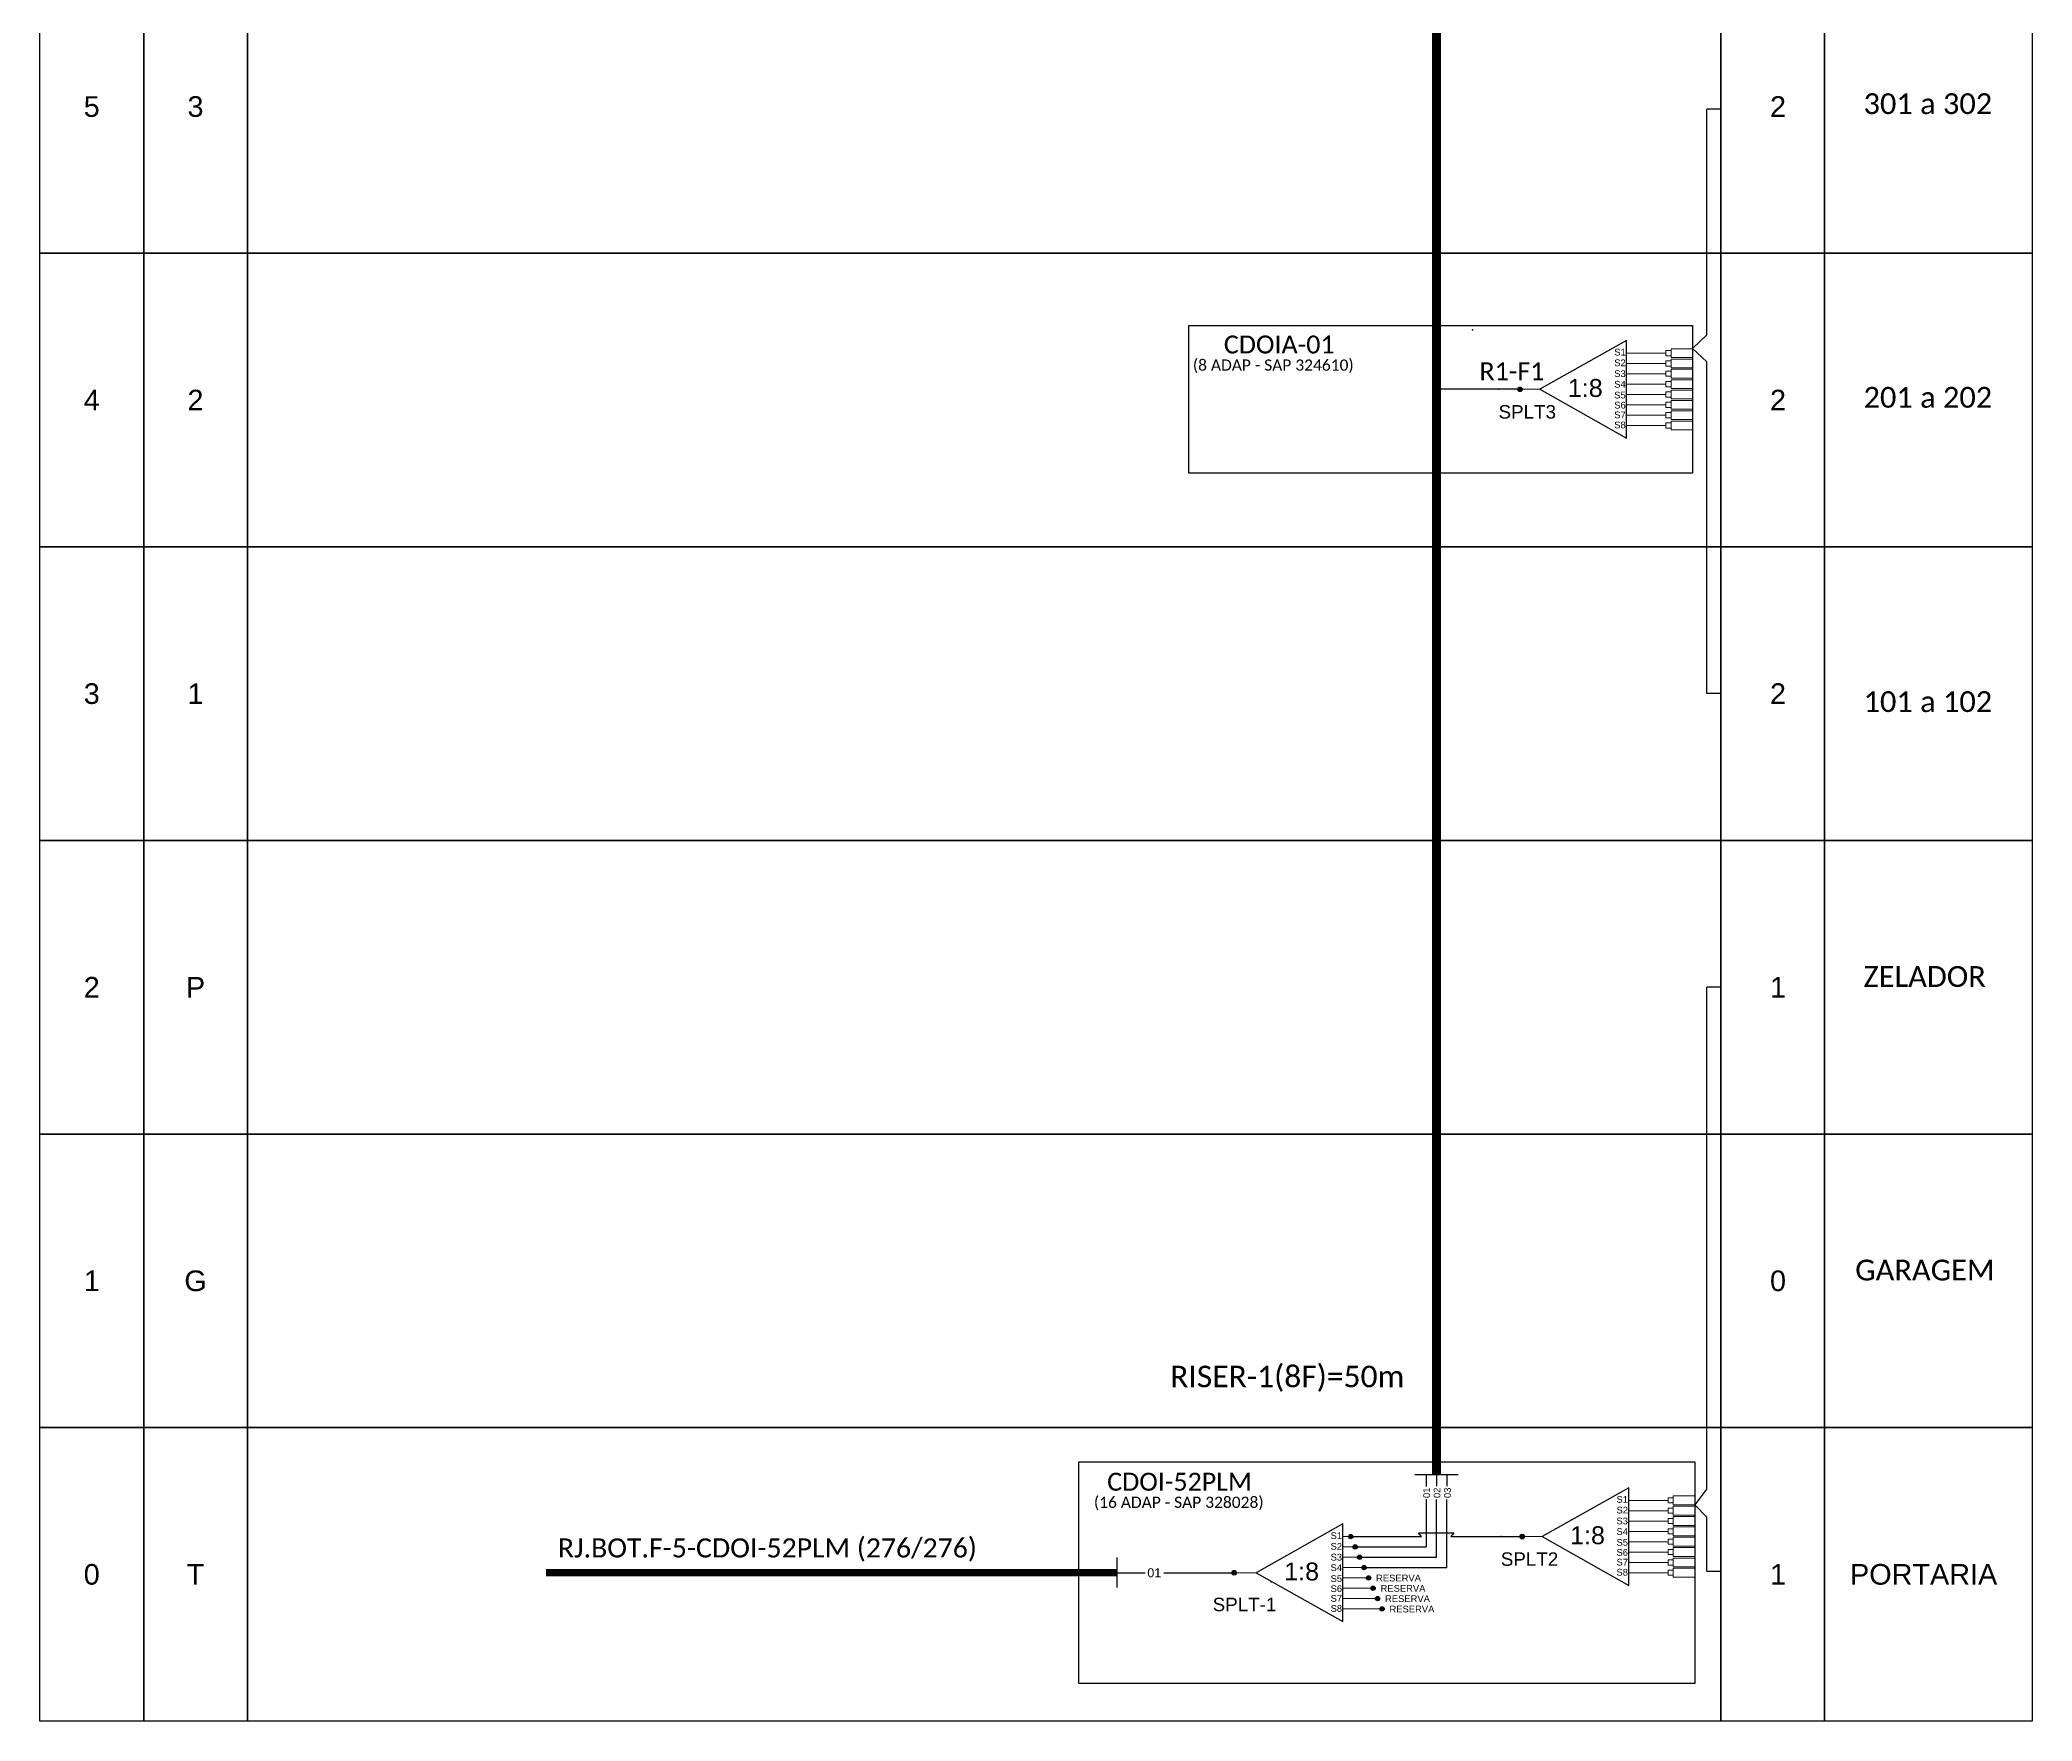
# Model space of a CAD drawing. Header units: millimetres. Extents: x 891 to 2640, y 408 to 1002.
# Drawn here: x 2250.7 to 2472.9, y 532.7 to 720.2 of the extents above; entities that cross this region are included whole.
import ezdxf
from ezdxf.enums import TextEntityAlignment as Align

# ---------------------------------------------------------------- set-up
doc = ezdxf.new("R2010")
doc.units = ezdxf.units.MM
doc.styles.add('ARIAL', font='arial.ttf')
doc.styles.add('WMF-Calibri0', font='calibri.ttf')
doc.linetypes.add('RESERVA', pattern='A,0.5,-0.15,["RESERVA",Standard,S=0.18,R=0,X=0,Y=-0.1],-1.3', length=1.95)

# ---------------------------------------------------------------- blocks, each defined once
blk = doc.blocks.new('SPLT_1-8_SC-APC')
at = {"color": 1}
blk.add_lwpolyline([(-7.37, -2.1), (-17.04, -7.55), (-7.37, -13), (-7.37, -2.1)], dxfattribs=at)
at = {"color": 3, "lineweight": 0}
for points in [[(-2.99, -3.51), (-7.37, -3.51)], [(-2.41, -3.02), (-2.41, -4)], [(-2.41, -3.02), (0, -3.02)], [(-2.41, -4), (0, -4)], [(-2.41, -4.17), (-2.41, -5.16)], [(-2.41, -4.17), (0, -4.17)], [(-7.37, -4.66), (-2.99, -4.66)], [(-7.37, -5.82), (-2.99, -5.82)], [(-2.41, -5.16), (0, -5.16)], [(-2.41, -5.32), (-2.41, -6.31)], [(-2.41, -5.32), (0, -5.32)], [(-2.41, -6.31), (0, -6.31)], [(-2.41, -6.48), (-2.41, -7.46)], [(-2.41, -6.48), (0, -6.48)], [(-7.37, -6.97), (-2.99, -6.97)], [(-7.37, -8.12), (-2.99, -8.12)], [(-2.41, -7.46), (0, -7.46)], [(-2.41, -7.63), (-2.41, -8.62)], [(-2.41, -7.63), (0, -7.63)], [(-2.41, -8.62), (0, -8.62)], [(-2.41, -8.78), (-2.41, -9.77)], [(-2.41, -8.78), (0, -8.78)], [(-7.37, -9.28), (-2.99, -9.28)], [(-7.37, -10.43), (-2.99, -10.43)], [(-2.41, -9.77), (0, -9.77)], [(-2.41, -9.94), (-2.41, -10.92)], [(-2.41, -9.94), (0, -9.94)], [(-2.41, -10.92), (0, -10.92)], [(-2.41, -11.09), (-2.41, -12.08)], [(-2.41, -11.09), (0, -11.09)], [(-7.37, -11.58), (-2.99, -11.58)], [(-2.41, -12.08), (0, -12.08)]]:
    blk.add_lwpolyline(points, dxfattribs=at)
for points in [[(-2.99, -3.22), (-2.41, -3.22), (-2.41, -3.8), (-2.99, -3.8)], [(-2.99, -4.38), (-2.41, -4.38), (-2.41, -4.95), (-2.99, -4.95)], [(-2.99, -5.53), (-2.41, -5.53), (-2.41, -6.1), (-2.99, -6.1)], [(-2.99, -6.68), (-2.41, -6.68), (-2.41, -7.26), (-2.99, -7.26)], [(-2.99, -7.84), (-2.41, -7.84), (-2.41, -8.41), (-2.99, -8.41)], [(-2.99, -8.99), (-2.41, -8.99), (-2.41, -9.56), (-2.99, -9.56)], [(-2.99, -10.14), (-2.41, -10.14), (-2.41, -10.72), (-2.99, -10.72)], [(-2.99, -11.3), (-2.41, -11.3), (-2.41, -11.87), (-2.99, -11.87)]]:
    blk.add_lwpolyline(points, close=True, dxfattribs=at)
at = {"color": 1, "lineweight": 0}
blk.add_lwpolyline([(-17.04, -7.55), (-19.26, -7.55)], dxfattribs=at)
at = {"color": 1, "style": 'ARIAL'}
for s, height, p in [('S1', 0.75, (-8.74, -3.78)), ('S2', 0.75, (-8.74, -4.97)), ('1:8', 2, (-13.91, -8.4)), ('S3', 0.75, (-8.74, -6.18)), ('S4', 0.75, (-8.74, -7.36)), ('S5', 0.75, (-8.74, -8.57)), ('S6', 0.75, (-8.74, -9.69)), ('S7', 0.75, (-8.74, -10.78)), ('S8', 0.75, (-8.74, -11.9))]:
    blk.add_text(s, height=height, dxfattribs=at).set_placement(p)
blk = doc.blocks.new('SPLITTER_')
blk.add_point((0, 0))
at = {"style": 'ARIAL', "flags": 4}
blk.add_attdef('SPLT', (0, -3.26), '', height=1.5, dxfattribs=at)
blk = doc.blocks.new('A$C415C251F')
at = {"color": 3}
blk.add_point((0, 0), dxfattribs=at)
blk = doc.blocks.new('LEG_CDOIA8_C-SPLT_DIR')
at = {"color": 3}
blk.add_blockref('A$C415C251F', (0, 0), dxfattribs=at)
at = {"color": 1, "style": 'WMF-Calibri0', "flags": 4}
blk.add_attdef('CDO', (-26.84, -2.61), '', height=2, dxfattribs=at)
blk.add_attdef('MODELO', text='', height=1.5, dxfattribs=at).set_placement((-22.23, -4.54), align=Align.CENTER)
at = {"style": 'ARIAL', "flags": 4}
blk.add_attdef('SPLITAGEM', text='', height=1.5, dxfattribs=at).set_placement((-18.36, -12.59), align=Align.CENTER)

msp = doc.modelspace()

# ---------------------------------------------------------------- hatches: boundary and pattern name
h = msp.add_hatch(color=3)
h.dxf.hatch_style = 1
edge = h.paths.add_edge_path()
edge.add_arc((2415.77, 681.26), 0.256, 0, 360)
h = msp.add_hatch(color=3)
h.dxf.hatch_style = 1
edge = h.paths.add_edge_path()
edge.add_arc((2396.9, 553.3), 0.242, 0, 360)
h = msp.add_hatch(color=3)
h.dxf.hatch_style = 1
edge = h.paths.add_edge_path()
edge.add_arc((2416.02, 553.3), 0.256, 0, 360)
h = msp.add_hatch(color=3)
h.dxf.hatch_style = 1
edge = h.paths.add_edge_path()
edge.add_arc((2397.4, 552.15), 0.242, 0, 360)
h = msp.add_hatch(color=3)
h.dxf.hatch_style = 1
edge = h.paths.add_edge_path()
edge.add_arc((2397.9, 550.99), 0.242, 0, 360)
h = msp.add_hatch(color=3)
h.dxf.hatch_style = 1
edge = h.paths.add_edge_path()
edge.add_arc((2383.91, 549.27), 0.256, 0, 360)
h = msp.add_hatch(color=3)
h.dxf.hatch_style = 1
edge = h.paths.add_edge_path()
edge.add_arc((2383.91, 549.27), 0.242, 0, 360)
h = msp.add_hatch(color=3)
h.dxf.hatch_style = 1
edge = h.paths.add_edge_path()
edge.add_arc((2398.4, 549.84), 0.242, 0, 360)
h = msp.add_hatch(color=0)
h.dxf.hatch_style = 1
edge = h.paths.add_edge_path()
edge.add_arc((2398.9, 548.69), 0.242, 0, 360)
h = msp.add_hatch(color=0)
h.dxf.hatch_style = 1
edge = h.paths.add_edge_path()
edge.add_arc((2399.4, 547.53), 0.242, 0, 360)
h = msp.add_hatch(color=0)
h.dxf.hatch_style = 1
edge = h.paths.add_edge_path()
edge.add_arc((2399.9, 546.38), 0.242, 0, 360)
h = msp.add_hatch(color=0)
h.dxf.hatch_style = 1
edge = h.paths.add_edge_path()
edge.add_arc((2400.4, 545.23), 0.242, 0, 360)

# ---------------------------------------------------------------- linework, layer by layer
at = {"color": 1}
for p, q in [((2378.84, 688.39), (2435.03, 688.39)), ((2378.84, 671.9), (2378.84, 688.39)), ((2435.03, 688.39), (2435.03, 671.9)), ((2435.03, 671.9), (2378.84, 671.9)), ((2366.57, 561.63), (2413.83, 561.63)), ((2366.57, 536.92), (2366.57, 561.63)), ((2379.09, 561.63), (2435.29, 561.63)), ((2435.29, 561.63), (2435.29, 536.92)), ((2370.84, 550.97), (2370.84, 547.62)), ((2435.29, 536.92), (2366.57, 536.92))]:
    msp.add_line(p, q, dxfattribs=at)
at = {"color": 3}
for p, q in [((2435.03, 685.82), (2436.6, 687.33)), ((2436.6, 684.31), (2435.03, 685.82)), ((2436.6, 647.32), (2436.6, 684.31)), ((2436.6, 558.63), (2436.6, 614.57)), ((2436.6, 549.44), (2436.6, 555.46))]:
    msp.add_line(p, q, dxfattribs=at)
at = {"color": 5, "ltscale": 4}
for p, q in [((2404.81, 553.3), (2404.47, 553.73)), ((2404.47, 553.73), (2408.4, 553.73)), ((2408.4, 553.73), (2408.05, 553.3))]:
    msp.add_line(p, q, dxfattribs=at)
at = {"color": 5, "const_width": 1}
for points in [[(2406.48, 568.66), (2406.48, 781.98)], [(2406.48, 560.21), (2406.48, 568.66)]]:
    msp.add_lwpolyline(points, dxfattribs=at)
for points in [[(2250.73, 729.18), (2262.31, 729.18), (2262.31, 696.43), (2250.73, 696.43)], [(2262.31, 729.18), (2273.88, 729.18), (2273.88, 696.43), (2262.31, 696.43)], [(2273.88, 729.18), (2438.17, 729.18), (2438.17, 696.43), (2273.88, 696.43)], [(2438.17, 729.18), (2449.74, 729.18), (2449.74, 696.43), (2438.17, 696.43)], [(2449.74, 729.18), (2472.89, 729.18), (2472.89, 696.43), (2449.74, 696.43)], [(2250.73, 696.43), (2262.31, 696.43), (2262.31, 663.69), (2250.73, 663.69)], [(2262.31, 696.43), (2273.88, 696.43), (2273.88, 663.69), (2262.31, 663.69)], [(2273.88, 696.43), (2438.17, 696.43), (2438.17, 663.69), (2273.88, 663.69)], [(2438.17, 696.43), (2449.74, 696.43), (2449.74, 663.69), (2438.17, 663.69)], [(2449.74, 696.43), (2472.89, 696.43), (2472.89, 663.69), (2449.74, 663.69)], [(2250.73, 663.69), (2262.31, 663.69), (2262.31, 630.95), (2250.73, 630.95)], [(2262.31, 663.69), (2273.88, 663.69), (2273.88, 630.95), (2262.31, 630.95)], [(2273.88, 663.69), (2438.17, 663.69), (2438.17, 630.95), (2273.88, 630.95)], [(2438.17, 663.69), (2449.74, 663.69), (2449.74, 630.95), (2438.17, 630.95)], [(2449.74, 663.69), (2472.89, 663.69), (2472.89, 630.95), (2449.74, 630.95)], [(2250.73, 630.95), (2262.31, 630.95), (2262.31, 598.2), (2250.73, 598.2)], [(2262.31, 630.95), (2273.88, 630.95), (2273.88, 598.2), (2262.31, 598.2)], [(2273.88, 630.95), (2438.17, 630.95), (2438.17, 598.2), (2273.88, 598.2)], [(2438.17, 630.95), (2449.74, 630.95), (2449.74, 598.2), (2438.17, 598.2)], [(2449.74, 630.95), (2472.89, 630.95), (2472.89, 598.2), (2449.74, 598.2)], [(2250.73, 598.2), (2262.31, 598.2), (2262.31, 565.46), (2250.73, 565.46)], [(2262.31, 598.2), (2273.88, 598.2), (2273.88, 565.46), (2262.31, 565.46)], [(2273.88, 598.2), (2438.17, 598.2), (2438.17, 565.46), (2273.88, 565.46)], [(2438.17, 598.2), (2449.74, 598.2), (2449.74, 565.46), (2438.17, 565.46)], [(2449.74, 598.2), (2472.89, 598.2), (2472.89, 565.46), (2449.74, 565.46)], [(2250.73, 565.46), (2262.31, 565.46), (2262.31, 532.71), (2250.73, 532.71)], [(2262.31, 565.46), (2273.88, 565.46), (2273.88, 532.71), (2262.31, 532.71)], [(2273.88, 565.46), (2438.17, 565.46), (2438.17, 532.71), (2273.88, 532.71)], [(2438.17, 565.46), (2449.74, 565.46), (2449.74, 532.71), (2438.17, 532.71)], [(2449.74, 565.46), (2472.89, 565.46), (2472.89, 532.71), (2449.74, 532.71)]]:
    msp.add_lwpolyline(points, close=True)
at = {"color": 3}
for points in [[(2436.6, 687.33), (2436.6, 712.5)], [(2438.17, 712.5), (2436.6, 712.5)], [(2438.17, 647.32), (2436.6, 647.32)], [(2438.17, 614.57), (2436.6, 614.57)], [(2436.6, 558.63), (2435.28, 556.84), (2436.6, 555.46)], [(2370.84, 549.27), (2374, 549.27)], [(2376.07, 549.27), (2383.65, 549.27)], [(2436.6, 549.44), (2438.17, 549.44)]]:
    msp.add_lwpolyline(points, dxfattribs=at)
at = {"color": 5}
for points in [[(2415.77, 681.26), (2406.48, 681.26)], [(2404.07, 560.21), (2408.89, 560.21)]]:
    msp.add_lwpolyline(points, dxfattribs=at)
at = {"color": 5, "linetype": 'RESERVA', "ltscale": 4}
for points in [[(2405.32, 560.21), (2405.32, 558.89)], [(2406.48, 560.21), (2406.48, 558.93)], [(2407.63, 560.21), (2407.63, 558.93)]]:
    msp.add_lwpolyline(points, dxfattribs=at)
at = {"color": 5, "ltscale": 4}
for points in [[(2405.32, 557.47), (2405.32, 552.15)], [(2406.47, 550.99), (2406.47, 557.43)], [(2407.63, 549.84), (2407.63, 557.43)], [(2396.9, 553.3), (2404.81, 553.3)], [(2408.05, 553.3), (2416, 553.3)], [(2397.4, 552.15), (2405.32, 552.15)], [(2398.15, 550.99), (2406.47, 550.99)], [(2398.65, 549.84), (2407.63, 549.84)]]:
    msp.add_lwpolyline(points, dxfattribs=at)
at = {"color": 1}
msp.add_lwpolyline([(2396.03, 554.71), (2386.36, 549.26), (2396.03, 543.82), (2396.03, 554.71)], dxfattribs=at)
at = {"color": 7, "lineweight": 0}
for points in [[(2396.9, 553.3), (2396.03, 553.3)], [(2396.03, 552.15), (2397.4, 552.15)], [(2396.03, 550.99), (2397.9, 550.99)], [(2396.03, 549.84), (2398.4, 549.84)], [(2396.03, 548.69), (2398.9, 548.69)], [(2396.03, 547.53), (2399.4, 547.53)], [(2396.03, 546.38), (2399.9, 546.38)], [(2396.03, 545.23), (2400.4, 545.23)]]:
    msp.add_lwpolyline(points, dxfattribs=at)
at = {"color": 1}
msp.add_lwpolyline([(2307.16, 549.27, 0.8, 0.8, 0), (2370.84, 549.27, 0.8, 0.8, 0)], format="xyseb", dxfattribs=at)
at = {"color": 1, "lineweight": 0}
msp.add_lwpolyline([(2386.36, 549.26), (2384.14, 549.26)], dxfattribs=at)
at = {"color": 3}
for centre, radius in [((2415.77, 681.26), 0.256), ((2396.9, 553.3), 0.242), ((2416.02, 553.3), 0.256), ((2397.4, 552.15), 0.242), ((2397.9, 550.99), 0.242), ((2383.91, 549.27), 0.256), ((2398.4, 549.84), 0.242)]:
    msp.add_circle(centre, radius, dxfattribs=at)
at = {"color": 0}
for centre in [(2398.9, 548.69), (2399.4, 547.53), (2399.9, 546.38), (2400.4, 545.23)]:
    msp.add_circle(centre, 0.242, dxfattribs=at)

# ---------------------------------------------------------------- block references
at = {"color": 3}
ref = msp.add_blockref('LEG_CDOIA8_C-SPLT_DIR', (2410.5, 687.88), dxfattribs=at)
ref.add_attrib('CDO', 'CDOIA-01', (2382.76, 685.26), dxfattribs={"color": 1, "height": 2, "style": 'WMF-Calibri0'})
ref.add_attrib('MODELO', '(8 ADAP - SAP 324610)', dxfattribs={"color": 1, "height": 1.25, "style": 'WMF-Calibri0'}).set_placement((2388.27, 683.34), align=Align.CENTER)
for p in [(2435.03, 688.81), (2435.28, 560.85)]:
    msp.add_blockref('SPLT_1-8_SC-APC', p, dxfattribs=at)
ref = msp.add_blockref('SPLITTER_', (2413.39, 681.26))
ref.add_attrib('SPLT', 'SPLT3', (2413.39, 678), dxfattribs={"height": 1.5, "style": 'ARIAL'})
ref = msp.add_blockref('SPLITTER_', (2413.64, 553.3))
ref.add_attrib('SPLT', 'SPLT2', (2413.64, 550.04), dxfattribs={"height": 1.5, "style": 'ARIAL'})
ref = msp.add_blockref('SPLITTER_', (2388.04, 548.24), dxfattribs=dict(xscale=-1))
ref.add_attrib('SPLT', 'SPLT-1', (2381.51, 544.98), dxfattribs={"height": 1.5, "style": 'ARIAL'})

# ---------------------------------------------------------------- texts
at = {"style": 'WMF-Calibri0'}
for s, p in [('301 a 302', (2454.09, 711.96)), ('201 a 202', (2454.09, 679.21)), ('101 a 102', (2454.09, 645.27)), ('ZELADOR', (2454.09, 614.61)), ('GARAGEM', (2453.16, 581.87))]:
    msp.add_text(s, height=2.317, dxfattribs=at).set_placement(p)
at = {"color": 5, "style": 'WMF-Calibri0'}
for s, height, p in [('R1-F1', 2, (2411.26, 682.28)), ('RISER-1(8F)=50m', 2.4, (2376.77, 569.96))]:
    msp.add_text(s, height=height, dxfattribs=at).set_placement(p)
at = {"color": 1}
for s, height, style, p in [('CDOI-52PLM', 2, 'WMF-Calibri0', (2369.75, 558.42)), (' RJ.BOT.F-5-CDOI-52PLM (276/276) ', 2.13, 'WMF-Calibri0', (2307.75, 550.97)), ('S1', 0.75, 'ARIAL', (2394.66, 553.03)), ('S2', 0.75, 'ARIAL', (2394.66, 551.84)), ('S3', 0.75, 'ARIAL', (2394.66, 550.63)), ('1:8', 2, 'ARIAL', (2389.49, 548.41)), ('S4', 0.75, 'ARIAL', (2394.66, 549.46)), ('S5', 0.75, 'ARIAL', (2394.66, 548.24)), ('S6', 0.75, 'ARIAL', (2394.66, 547.12)), ('S7', 0.75, 'ARIAL', (2394.66, 546.03)), ('S8', 0.75, 'ARIAL', (2394.66, 544.91))]:
    msp.add_text(s, height=height, dxfattribs=dict(at, style=style)).set_placement(p)
at = {"color": 1, "style": 'WMF-Calibri0'}
msp.add_text('(16 ADAP - SAP 328028)', height=1.25, dxfattribs=at).set_placement((2377.73, 556.5), align=Align.CENTER)
at = {"style": 'ARIAL'}
for s, p in [('01', (2405.37, 558.18)), ('02', (2406.53, 558.18)), ('03', (2407.69, 558.18))]:
    msp.add_text(s, height=0.75, rotation=90, dxfattribs=at).set_placement(p, align=Align.MIDDLE_CENTER)
msp.add_text('01', height=1, dxfattribs=at).set_placement((2375, 549.27), align=Align.MIDDLE_CENTER)
at = {"color": 0, "style": 'ARIAL'}
for p in [(2399.73, 548.3), (2400.23, 547.15), (2400.73, 546), (2401.23, 544.84)]:
    msp.add_text('RESERVA', height=0.75, dxfattribs=at).set_placement(p)
at = {"style": 'ARIAL', "flags": 12}
for tag, p in [('5', (2256.52, 712.8)), ('3', (2268.09, 712.8)), ('2', (2444.55, 712.8)), ('4', (2256.52, 680.06)), ('2', (2268.09, 680.06)), ('2', (2444.55, 680.06)), ('3', (2256.52, 647.32)), ('1', (2268.09, 647.32)), ('2', (2444.55, 647.32)), ('2', (2256.52, 614.57)), ('P', (2268.09, 614.57)), ('1', (2444.55, 614.57)), ('1', (2256.52, 581.83)), ('G', (2268.09, 581.83)), ('0', (2444.55, 581.83)), ('0', (2256.52, 549.09)), ('T', (2268.09, 549.09)), ('1', (2444.55, 549.09)), ('PORTARIA', (2460.79, 549.09))]:
    msp.add_attdef(tag, text='XX', height=2.3, dxfattribs=at).set_placement(p, align=Align.MIDDLE_CENTER)

doc.saveas('drawing.dxf')
